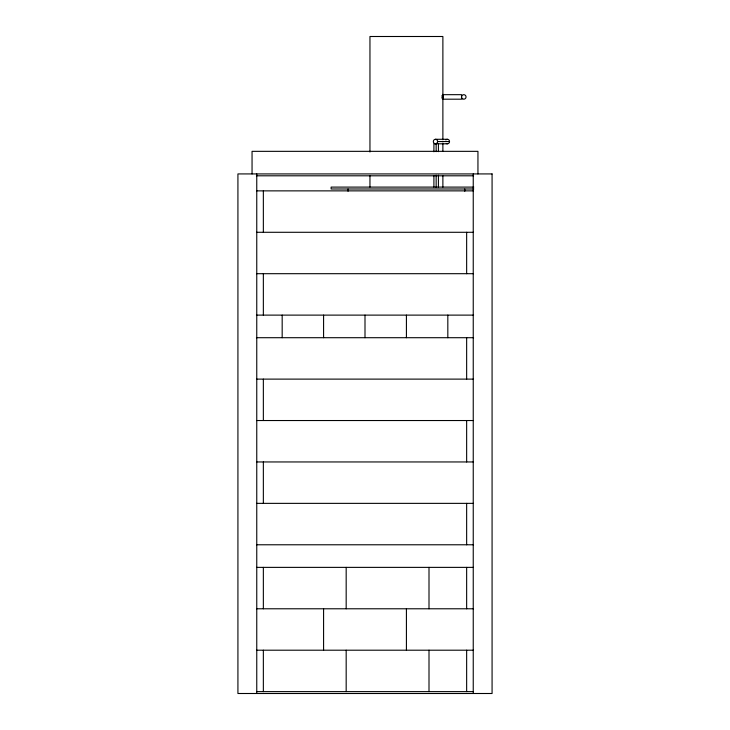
<?xml version="1.0" encoding="UTF-8"?>
<svg xmlns="http://www.w3.org/2000/svg" width="730" height="730" viewBox="0 0 730 730"><rect width="100%" height="100%" fill="white"/><g stroke="black" fill="none" stroke-linecap="round" stroke-linejoin="round"><path stroke-width="1.09" d="M442.882 94.298L442.882 99.189M442.709 94.672L461.533 94.672L461.533 99.189L442.709 99.189L442.882 94.617M441.577 95.986L442.709 95.986M441.577 97.866L442.709 97.866M435.491 139.284L447.371 139.284M437.644 141.547L449.525 141.547M438.73 143.801L447.371 143.801M256.422 175.802L473.578 175.802M473.788 187.099L331.119 187.099L331.119 188.988L473.788 188.988M256.568 190.868L473.432 190.868M256.568 232.286L473.432 232.286M256.568 273.695L473.432 273.695M256.422 315.114L473.578 315.114M256.422 337.707L473.578 337.707M256.568 379.116L473.432 379.116M256.568 420.535L473.432 420.535M256.568 461.953L473.432 461.953M256.568 503.362L473.432 503.362M256.586 544.781L473.432 544.781M256.568 567.374L473.432 567.374M256.568 608.784L473.432 608.784M256.568 650.202L473.432 650.202M256.568 691.62L473.432 691.62M477.949 173.922L477.949 151.338L252.051 151.338L252.051 173.922M473.241 173.922L473.241 693.5M466.652 232.286L466.652 273.695M466.652 337.707L466.652 379.116M466.652 420.535L466.652 461.953M466.652 503.362L466.652 544.781M466.652 567.374L466.652 608.784M466.652 650.202L466.652 691.62M464.773 188.988L464.773 191.242M447.828 315.114L447.828 337.707M442.882 139.768L442.882 36.5L369.955 36.5L369.955 151.995M442.882 143.144L442.882 151.037M442.882 175.83L442.882 187.099M438.42 151.657L438.42 143.801L433.903 143.801L433.903 151.776M438.42 175.227L438.42 187.573M436.157 143.801L436.157 151.657M436.157 175.227L436.157 187.573M433.903 175.684L433.903 187.072M429.003 567.374L429.003 608.784M429.003 650.202L429.003 691.62M406.418 315.114L406.418 337.707M406.418 608.784L406.418 650.202M369.955 175.775L369.955 187.099M365 315.114L365 337.707M348.055 188.988L348.055 191.242M346.175 567.374L346.175 608.784M346.175 650.202L346.175 691.62M323.582 315.114L323.582 337.707M323.582 608.784L323.582 650.202M282.172 315.114L282.172 337.707M263.348 190.868L263.348 232.286M263.348 273.695L263.348 315.114M263.348 379.116L263.348 420.535M263.348 461.953L263.348 503.362M263.348 567.374L263.348 608.784M263.348 650.202L263.348 691.62M256.759 173.922L256.759 693.5M445.848 139.95A2.263 2.153 -90 0 1 448.758 139.813A2.263 2.153 -90 0 1 449.132 142.843A2.263 2.153 -90 0 1 446.295 143.5M492.075 173.922L237.925 173.922L237.925 693.5L492.075 693.5L492.075 173.922M462.665 98.888A2.263 2.263 0 0 0 466.05 96.926A2.263 2.263 0 0 0 462.665 94.973A2.263 2.263 0 0 0 462.665 98.888M437.014 143.144A2.263 2.153 -90 0 0 436.047 139.366A2.263 2.153 -90 0 0 433.401 142.131A2.263 2.153 -90 0 0 437.014 143.144"/></g></svg>
